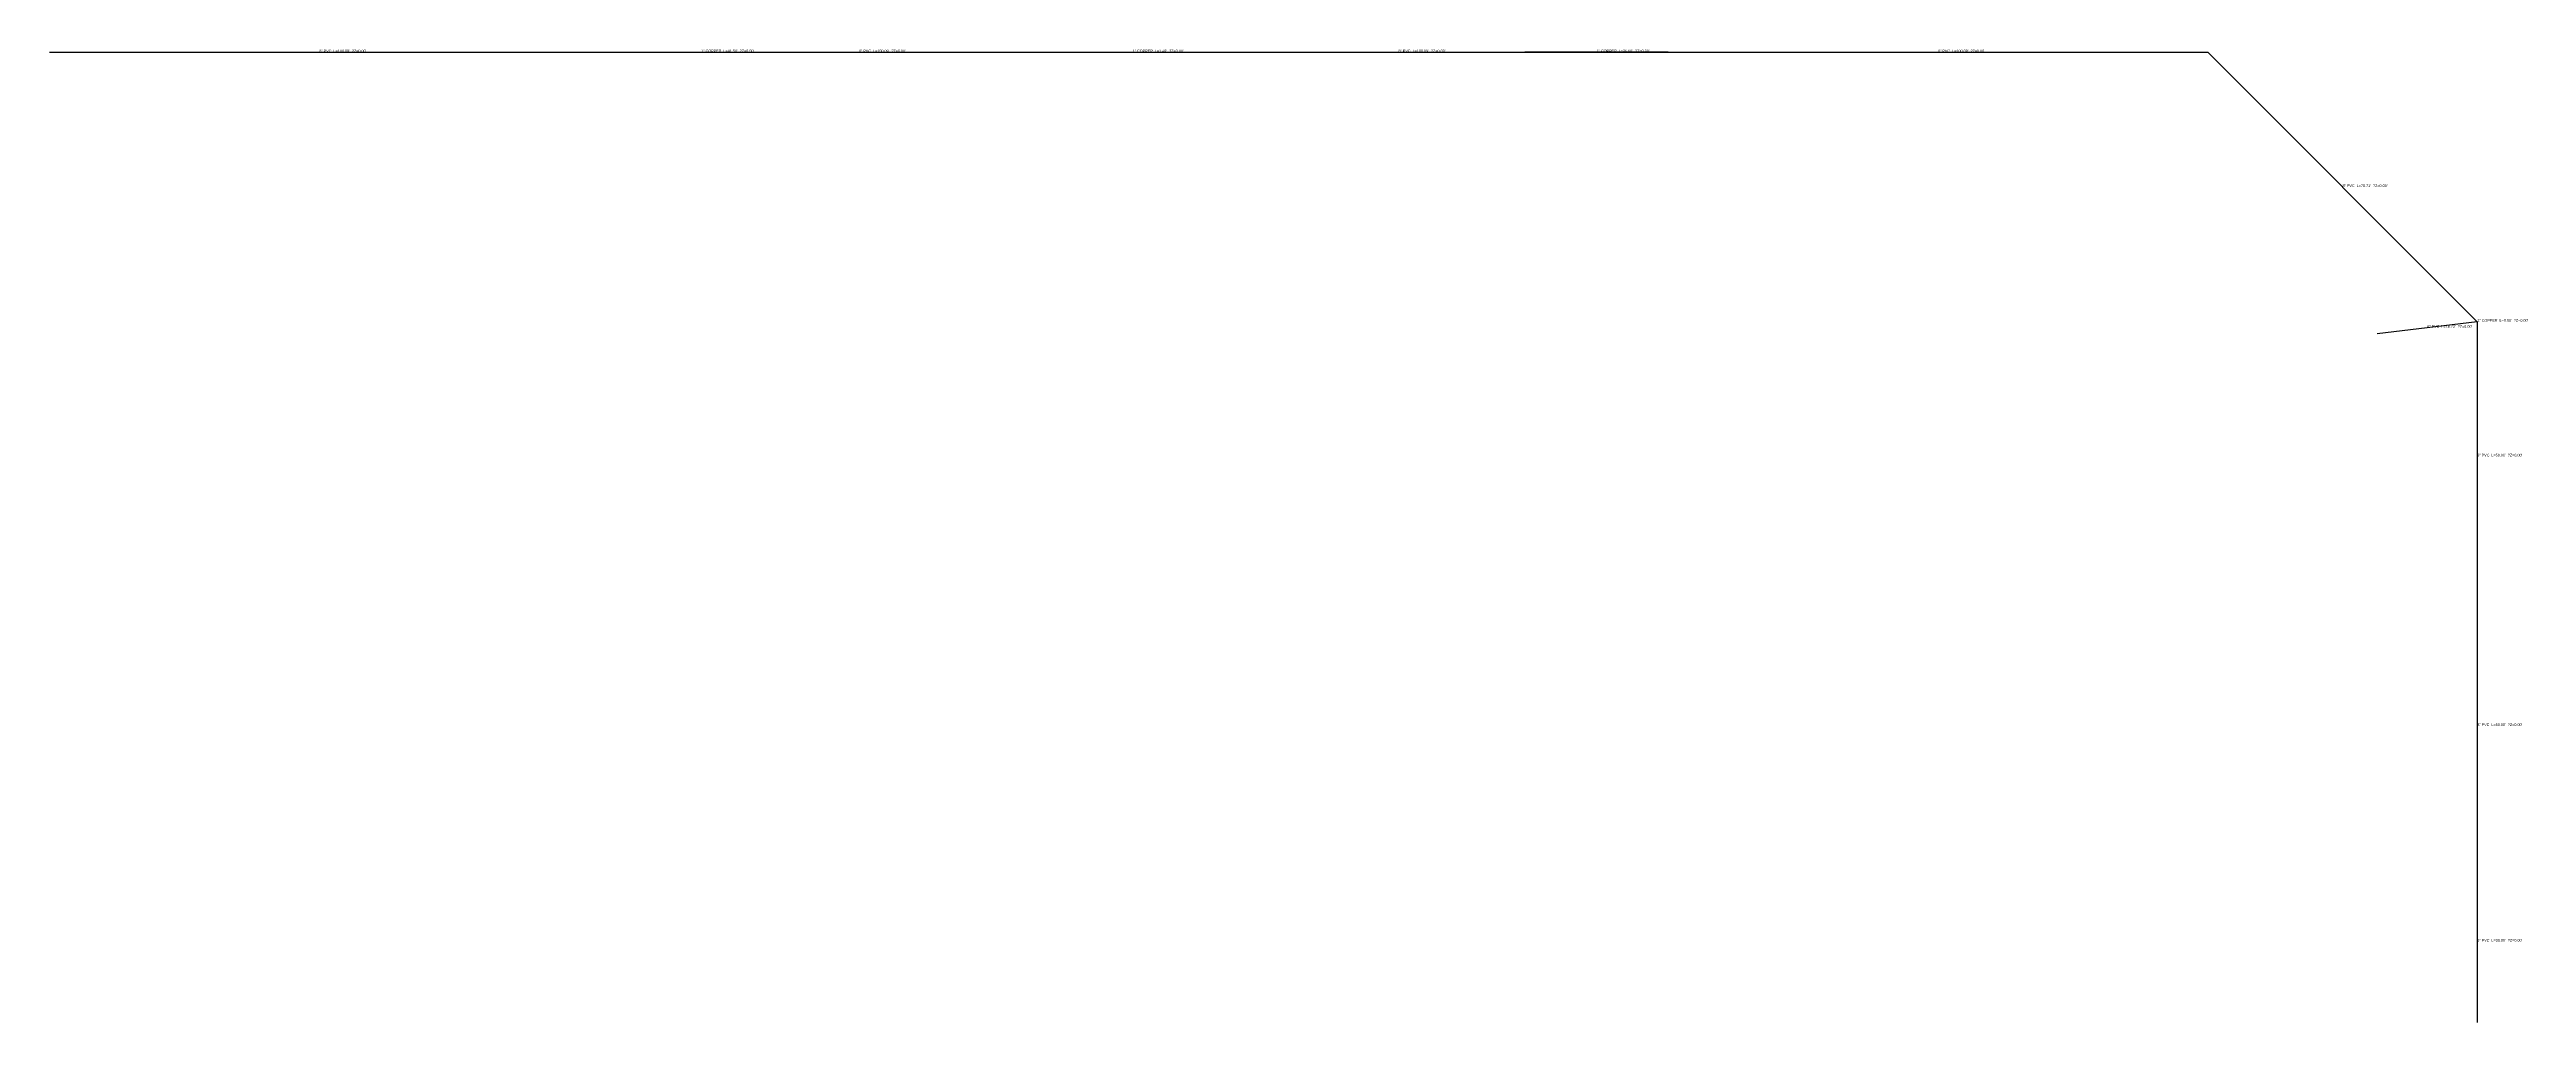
# Model space of a CAD drawing. Header units: feet. Extents: x -200 to 975556, y -50 to 741190.
# Drawn here: x 974518.3 to 974977.8, y 739952.4 to 740133 of the extents above; entities that cross this region are included whole.
import ezdxf

# ---------------------------------------------------------------- set-up
doc = ezdxf.new("R2010")
doc.units = ezdxf.units.FT
doc.header["$MEASUREMENT"] = 0
doc.layers.add('AS-BUILT-LABELS', color=7, linetype='CONTINUOUS')
doc.layers.add('AS-BUILT-PIPES', color=5, linetype='CONTINUOUS')

msp = doc.modelspace()

# ---------------------------------------------------------------- linework, layer by layer
at = {"layer": 'AS-BUILT-PIPES', "color": 5}
for p, q in [((974518.33, 740132.45), (974618.42, 740132.45)), ((974618.42, 740132.45), (974660, 740132.45)), ((974618.42, 740132.45), (974718.51, 740132.45)), ((974718.51, 740132.45), (974720, 740132.45)), ((974718.51, 740132.45), (974818.6, 740132.45)), ((974818.6, 740132.45), (974792, 740132.45)), ((974818.6, 740132.45), (974918.69, 740132.45)), ((974918.69, 740132.45), (974968.69, 740082.45)), ((974968.69, 740082.45), (974950.1, 740080.2)), ((974968.69, 740082.45), (974968.69, 740032.45)), ((974968.69, 740082.45), (974968.69, 740082.45)), ((974968.69, 740032.45), (974968.69, 739982.45)), ((974968.69, 739982.45), (974968.69, 739952.45))]:
    msp.add_line(p, q, dxfattribs=at)

# ---------------------------------------------------------------- texts
at = {"layer": 'AS-BUILT-LABELS'}
for s, p in [('8" PVC  L=100.09\'  ?Z=0.00\'', (974568.375, 740132.45)), ('1" COPPER  L=41.58\'  ?Z=0.00\'', (974639.21, 740132.45)), ('8" PVC  L=100.09\'  ?Z=0.00\'', (974668.465, 740132.45)), ('1" COPPER  L=1.49\'  ?Z=0.00\'', (974719.255, 740132.45)), ('8" PVC  L=100.09\'  ?Z=0.00\'', (974768.555, 740132.45)), ('1" COPPER  L=26.60\'  ?Z=0.00\'', (974805.3, 740132.45)), ('8" PVC  L=100.09\'  ?Z=0.00\'', (974868.645, 740132.45)), ('8" PVC  L=70.71\'  ?Z=0.00\'', (974943.69, 740107.45)), ('1" COPPER  L=0.00\'  ?Z=0.00\'', (974968.69, 740082.45)), ('6" PVC  L=18.73\'  ?Z=0.00\'', (974959.395, 740081.325)), ('8" PVC  L=50.00\'  ?Z=0.00\'', (974968.69, 740057.45)), ('8" PVC  L=50.00\'  ?Z=0.00\'', (974968.69, 740007.45)), ('8" PVC  L=30.00\'  ?Z=0.00\'', (974968.69, 739967.45))]:
    msp.add_text(s, height=0.5, dxfattribs=at).set_placement(p)

doc.saveas('drawing.dxf')
